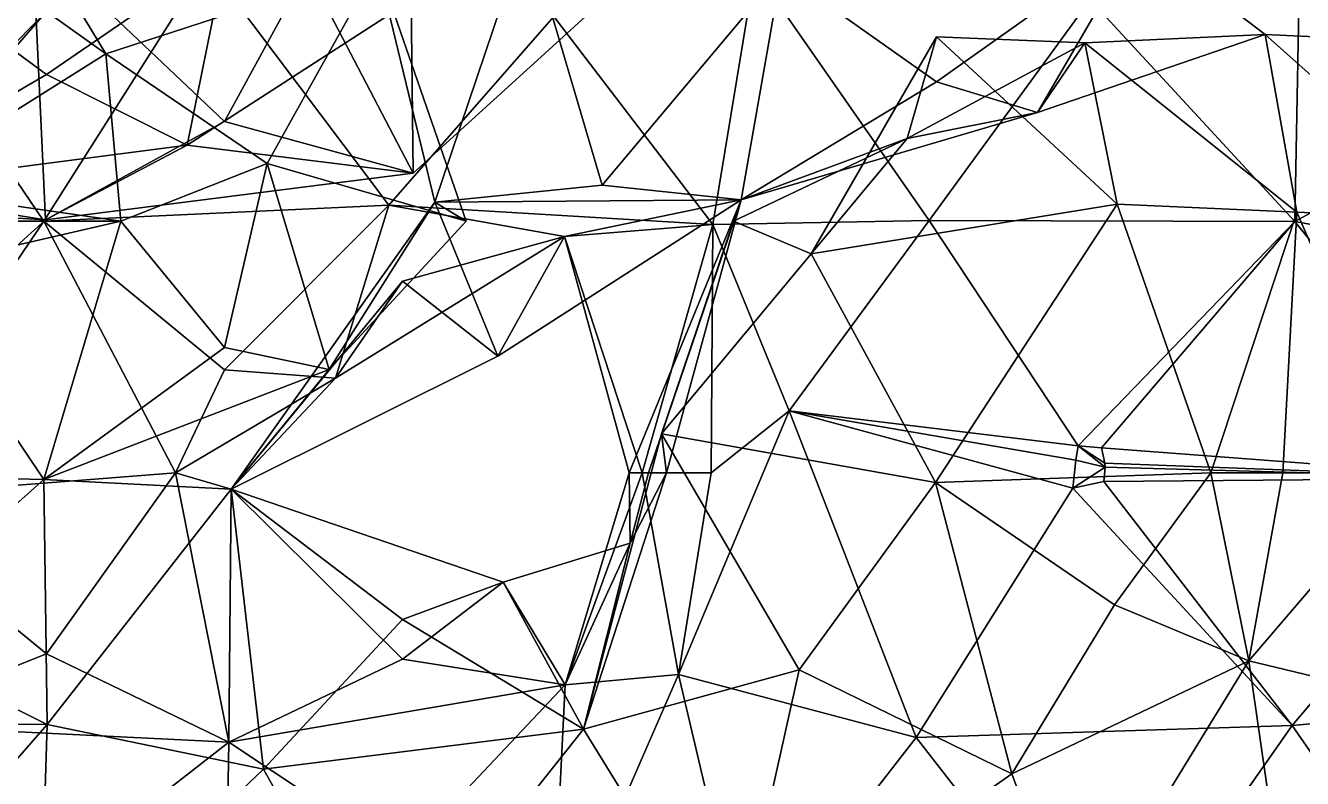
# Model space of a CAD drawing. Extents: x 290034 to 295698, y 4553723 to 4561693.
# Drawn here: x 293585.3 to 293675.7, y 4558778.4 to 4558831.7 of the extents above; entities that cross this region are included whole.
import ezdxf

# ---------------------------------------------------------------- set-up
doc = ezdxf.new("R2010")
doc.units = 0
doc.layers.add('Au_ppm_Pref_-_0_2', color=7, linetype='CONTINUOUS')

msp = doc.modelspace()

# ---------------------------------------------------------------- linework, layer by layer
at = {"layer": 'Au_ppm_Pref_-_0_2'}
for points in [[(293620.797, 4558838.492, 1906.889), (293610.229, 4558835.973, 1901.056), (293614.294, 4558819.189, 1904.56)], [(293620.797, 4558838.492, 1906.889), (293614.294, 4558819.189, 1904.56), (293626.12, 4558820.383, 1912.328)], [(293638.811, 4558835.49, 1912.969), (293620.797, 4558838.492, 1906.889), (293626.12, 4558820.383, 1912.328)], [(293571.761, 4558818.836, 1805.525), (293585.801, 4558837.783, 1807.593), (293566.574, 4558837.862, 1804.275)], [(293586.738, 4558817.932, 1811.509), (293585.801, 4558837.783, 1807.593), (293571.761, 4558818.836, 1805.525)], [(293573.731, 4558837.865, 1821.364), (293586.803, 4558828.218, 1819.91), (293572.958, 4558820.123, 1817.056)], [(293599.551, 4558836.974, 1823.049), (293586.803, 4558828.218, 1819.91), (293573.731, 4558837.865, 1821.364)], [(293586.738, 4558817.932, 1811.509), (293599.402, 4558824.909, 1807.914), (293585.801, 4558837.783, 1807.593)], [(293605.26, 4558835.649, 1808.733), (293585.801, 4558837.783, 1807.593), (293599.402, 4558824.909, 1807.914)], [(293638.811, 4558835.49, 1912.969), (293649.799, 4558827.713, 1909.169), (293664.103, 4558837.888, 1912.165)], [(293656.948, 4558825.538, 1906.523), (293664.103, 4558837.888, 1912.165), (293649.799, 4558827.713, 1909.169)], [(293656.948, 4558825.538, 1906.523), (293673.051, 4558831.05, 1907.138), (293664.103, 4558837.888, 1912.165)], [(293664.103, 4558837.888, 1912.165), (293686.236, 4558830.451, 1913.554), (293675.516, 4558836.742, 1918.448)], [(293686.236, 4558830.451, 1913.554), (293664.103, 4558837.888, 1912.165), (293673.051, 4558831.05, 1907.138)], [(293599.551, 4558836.974, 1823.049), (293596.754, 4558823.216, 1816.887), (293586.803, 4558828.218, 1819.91)], [(293599.551, 4558836.974, 1823.049), (293612.62, 4558833.473, 1817.388), (293596.754, 4558823.216, 1816.887)], [(293675.153, 4558817.821, 1924.094), (293660.676, 4558833.549, 1922.829), (293675.516, 4558836.742, 1918.448)], [(293675.153, 4558817.821, 1924.094), (293675.516, 4558836.742, 1918.448), (293690.635, 4558826.254, 1919.778)], [(293690.635, 4558826.254, 1919.778), (293675.516, 4558836.742, 1918.448), (293686.236, 4558830.451, 1913.554)], [(293598.17, 4558836.095, 1918.719), (293586.616, 4558817.852, 1918.854), (293575.442, 4558834.345, 1917.384)], [(293586.616, 4558817.852, 1918.854), (293598.17, 4558836.095, 1918.719), (293611.042, 4558818.982, 1918.323)], [(293591.009, 4558829.7, 1900.584), (293587.405, 4558835.649, 1900.868), (293586.803, 4558832.689, 1901.571)], [(293587.405, 4558835.649, 1900.868), (293591.009, 4558829.7, 1900.584), (293610.229, 4558835.973, 1901.056)], [(293591.009, 4558829.7, 1900.584), (293602.41, 4558821.928, 1897.8), (293610.229, 4558835.973, 1901.056)], [(293598.17, 4558836.095, 1918.719), (293622.71, 4558832.34, 1920.396), (293611.042, 4558818.982, 1918.323)], [(293612.745, 4558821.233, 1811.494), (293605.26, 4558835.649, 1808.733), (293599.402, 4558824.909, 1807.914)], [(293610.229, 4558835.973, 1901.056), (293602.41, 4558821.928, 1897.8), (293616.512, 4558817.831, 1900.584)], [(293627.011, 4558834.225, 1811.201), (293605.26, 4558835.649, 1808.733), (293612.745, 4558821.233, 1811.494)], [(293616.512, 4558817.831, 1900.584), (293614.294, 4558819.189, 1904.56), (293610.229, 4558835.973, 1901.056)], [(293622.71, 4558832.34, 1920.396), (293636.946, 4558835.649, 1921.742), (293633.975, 4558817.616, 1919.85)], [(293626.12, 4558820.383, 1912.328), (293635.972, 4558819.343, 1906.591), (293638.811, 4558835.49, 1912.969)], [(293649.266, 4558817.896, 1922.391), (293633.975, 4558817.616, 1919.85), (293636.946, 4558835.649, 1921.742)], [(293638.811, 4558835.49, 1912.969), (293635.972, 4558819.343, 1906.591), (293649.799, 4558827.713, 1909.169)], [(293649.266, 4558817.896, 1922.391), (293636.946, 4558835.649, 1921.742), (293660.676, 4558833.549, 1922.829)], [(293586.803, 4558832.689, 1901.571), (293575.414, 4558834.525, 1906.785), (293574.204, 4558820.018, 1901.313)], [(293578.047, 4558817.771, 1918.798), (293575.442, 4558834.345, 1917.384), (293586.616, 4558817.852, 1918.854)], [(293612.745, 4558821.233, 1811.494), (293612.62, 4558833.473, 1817.388), (293627.011, 4558834.225, 1811.201)], [(293649.266, 4558817.896, 1922.391), (293660.676, 4558833.549, 1922.829), (293675.153, 4558817.821, 1924.094)], [(293586.803, 4558832.689, 1901.571), (293574.204, 4558820.018, 1901.313), (293575.87, 4558820.186, 1900.584)], [(293591.009, 4558829.7, 1900.584), (293586.803, 4558832.689, 1901.571), (293575.87, 4558820.186, 1900.584)], [(293596.754, 4558823.216, 1816.887), (293612.62, 4558833.473, 1817.388), (293612.745, 4558821.233, 1811.494)], [(293611.042, 4558818.982, 1918.323), (293622.71, 4558832.34, 1920.396), (293633.975, 4558817.616, 1919.85)], [(293647.729, 4558823.705, 1901.566), (293640.93, 4558815.523, 1895.071), (293649.799, 4558830.883, 1896.233)], [(293662.586, 4558819.055, 1894.088), (293649.799, 4558830.883, 1896.233), (293640.93, 4558815.523, 1895.071)], [(293660.285, 4558830.462, 1901.317), (293647.729, 4558823.705, 1901.566), (293649.799, 4558830.883, 1896.233)], [(293660.285, 4558830.462, 1901.317), (293649.799, 4558830.883, 1896.233), (293662.586, 4558819.055, 1894.088)], [(293656.948, 4558825.538, 1906.523), (293660.285, 4558830.462, 1901.317), (293673.051, 4558831.05, 1907.138)], [(293660.285, 4558830.462, 1901.317), (293675.292, 4558818.474, 1900.456), (293673.051, 4558831.05, 1907.138)], [(293675.292, 4558818.474, 1900.456), (293687.785, 4558817.943, 1906.558), (293673.051, 4558831.05, 1907.138)], [(293673.051, 4558831.05, 1907.138), (293687.785, 4558817.943, 1906.558), (293686.236, 4558830.451, 1913.554)], [(293656.948, 4558825.538, 1906.523), (293647.729, 4558823.705, 1901.566), (293660.285, 4558830.462, 1901.317)], [(293660.285, 4558830.462, 1901.317), (293662.586, 4558819.055, 1894.088), (293675.292, 4558818.474, 1900.456)], [(293575.87, 4558820.186, 1900.584), (293592.052, 4558817.831, 1897.119), (293591.009, 4558829.7, 1900.584)], [(293591.009, 4558829.7, 1900.584), (293592.052, 4558817.831, 1897.119), (293602.41, 4558821.928, 1897.8)], [(293596.754, 4558823.216, 1816.887), (293572.958, 4558820.123, 1817.056), (293586.803, 4558828.218, 1819.91)], [(293635.972, 4558819.343, 1906.591), (293656.948, 4558825.538, 1906.523), (293649.799, 4558827.713, 1909.169)], [(293647.729, 4558823.705, 1901.566), (293656.948, 4558825.538, 1906.523), (293635.972, 4558819.343, 1906.591)], [(293675.153, 4558817.821, 1924.094), (293690.635, 4558826.254, 1919.778), (293697.6, 4558813.787, 1921.77)], [(293586.738, 4558817.932, 1811.509), (293612.745, 4558821.233, 1811.494), (293599.402, 4558824.909, 1807.914)], [(293635.422, 4558817.831, 1900.584), (293647.729, 4558823.705, 1901.566), (293635.972, 4558819.343, 1906.591)], [(293647.729, 4558823.705, 1901.566), (293635.422, 4558817.831, 1900.584), (293640.93, 4558815.523, 1895.071)], [(293572.958, 4558820.123, 1817.056), (293596.754, 4558823.216, 1816.887), (293586.738, 4558817.932, 1811.509)], [(293596.754, 4558823.216, 1816.887), (293612.745, 4558821.233, 1811.494), (293586.738, 4558817.932, 1811.509)], [(293592.052, 4558817.831, 1897.119), (293599.402, 4558808.905, 1897.609), (293602.41, 4558821.928, 1897.8)], [(293606.817, 4558807.344, 1900.584), (293602.41, 4558821.928, 1897.8), (293599.402, 4558808.905, 1897.609)], [(293616.512, 4558817.831, 1900.584), (293602.41, 4558821.928, 1897.8), (293606.817, 4558807.344, 1900.584)], [(293572.958, 4558820.123, 1817.056), (293586.738, 4558817.932, 1811.509), (293569.505, 4558802.309, 1810.769)], [(293575.87, 4558820.186, 1900.584), (293575.421, 4558817.831, 1900.01), (293592.052, 4558817.831, 1897.119)], [(293635.972, 4558819.343, 1906.591), (293626.12, 4558820.383, 1912.328), (293614.294, 4558819.189, 1904.56)], [(293614.294, 4558819.189, 1904.56), (293606.817, 4558807.344, 1900.584), (293599.862, 4558798.867, 1906.457)], [(293618.755, 4558808.279, 1906.523), (293614.294, 4558819.189, 1904.56), (293599.862, 4558798.867, 1906.457)], [(293606.817, 4558807.344, 1900.584), (293614.294, 4558819.189, 1904.56), (293616.512, 4558817.831, 1900.584)], [(293614.294, 4558819.189, 1904.56), (293618.755, 4558808.279, 1906.523), (293635.972, 4558819.343, 1906.591)], [(293618.755, 4558808.279, 1906.523), (293623.476, 4558816.747, 1912.793), (293635.972, 4558819.343, 1906.591)], [(293623.476, 4558816.747, 1912.793), (293628.049, 4558800.013, 1908.149), (293635.972, 4558819.343, 1906.591)], [(293635.972, 4558819.343, 1906.591), (293628.049, 4558800.013, 1908.149), (293629.421, 4558800.013, 1906.523)], [(293635.972, 4558819.343, 1906.591), (293629.421, 4558800.013, 1906.523), (293630.696, 4558800.013, 1903.65)], [(293635.422, 4558817.831, 1900.584), (293635.972, 4558819.343, 1906.591), (293630.334, 4558802.771, 1899.73)], [(293630.334, 4558802.771, 1899.73), (293635.972, 4558819.343, 1906.591), (293630.696, 4558800.013, 1903.65)], [(293649.716, 4558799.325, 1893.706), (293662.586, 4558819.055, 1894.088), (293640.93, 4558815.523, 1895.071)], [(293669.212, 4558800.013, 1897.372), (293662.586, 4558819.055, 1894.088), (293649.716, 4558799.325, 1893.706)], [(293669.212, 4558800.013, 1897.372), (293675.292, 4558818.474, 1900.456), (293662.586, 4558819.055, 1894.088)], [(293586.738, 4558817.932, 1811.509), (293571.761, 4558818.836, 1805.525), (293569.505, 4558802.309, 1810.769)], [(293611.042, 4558818.982, 1918.323), (293599.402, 4558807.325, 1915.964), (293586.616, 4558817.852, 1918.854)], [(293611.042, 4558818.982, 1918.323), (293607.259, 4558806.72, 1912.463), (293599.402, 4558807.325, 1915.964)], [(293611.042, 4558818.982, 1918.323), (293623.476, 4558816.747, 1912.793), (293607.259, 4558806.72, 1912.463)], [(293633.975, 4558817.616, 1919.85), (293623.476, 4558816.747, 1912.793), (293611.042, 4558818.982, 1918.323)], [(293669.212, 4558800.013, 1897.372), (293674.314, 4558800.013, 1900.584), (293675.292, 4558818.474, 1900.456)], [(293674.314, 4558800.013, 1900.584), (293683.285, 4558800.013, 1902.617), (293675.292, 4558818.474, 1900.456)], [(293675.292, 4558818.474, 1900.456), (293683.285, 4558800.013, 1902.617), (293687.785, 4558817.943, 1906.558)], [(293586.616, 4558817.852, 1918.854), (293573.342, 4558798.257, 1918.75), (293578.047, 4558817.771, 1918.798)], [(293586.616, 4558817.852, 1918.854), (293595.933, 4558800.013, 1913.827), (293573.342, 4558798.257, 1918.75)], [(293576.703, 4558814.296, 1900.584), (293592.052, 4558817.831, 1897.119), (293575.421, 4558817.831, 1900.01)], [(293576.703, 4558814.296, 1900.584), (293586.621, 4558799.548, 1901.849), (293592.052, 4558817.831, 1897.119)], [(293599.402, 4558807.325, 1915.964), (293595.933, 4558800.013, 1913.827), (293586.616, 4558817.852, 1918.854)], [(293592.052, 4558817.831, 1897.119), (293586.621, 4558799.548, 1901.849), (293599.402, 4558808.905, 1897.609)], [(293623.476, 4558816.747, 1912.793), (293633.975, 4558817.616, 1919.85), (293628.967, 4558800.013, 1913.869)], [(293633.975, 4558817.616, 1919.85), (293633.834, 4558800.013, 1918.402), (293628.967, 4558800.013, 1913.869)], [(293640.93, 4558815.523, 1895.071), (293635.422, 4558817.831, 1900.584), (293630.334, 4558802.771, 1899.73)], [(293633.834, 4558800.013, 1918.402), (293633.975, 4558817.616, 1919.85), (293639.372, 4558804.42, 1921.848)], [(293649.266, 4558817.896, 1922.391), (293639.372, 4558804.42, 1921.848), (293633.975, 4558817.616, 1919.85)], [(293659.818, 4558801.937, 1925.083), (293639.372, 4558804.42, 1921.848), (293649.266, 4558817.896, 1922.391)], [(293659.818, 4558801.937, 1925.083), (293649.266, 4558817.896, 1922.391), (293659.818, 4558801.937, 1925.083)], [(293659.818, 4558801.937, 1925.083), (293649.266, 4558817.896, 1922.391), (293675.153, 4558817.821, 1924.094)], [(293661.478, 4558801.784, 1925.21), (293659.818, 4558801.937, 1925.083), (293675.153, 4558817.821, 1924.094)], [(293661.478, 4558801.784, 1925.21), (293675.153, 4558817.821, 1924.094), (293689.795, 4558799.649, 1924.906)], [(293675.153, 4558817.821, 1924.094), (293697.6, 4558813.787, 1921.77), (293689.795, 4558799.649, 1924.906)], [(293612.001, 4558813.604, 1907.932), (293607.259, 4558806.72, 1912.463), (293623.476, 4558816.747, 1912.793)], [(293618.755, 4558808.279, 1906.523), (293612.001, 4558813.604, 1907.932), (293623.476, 4558816.747, 1912.793)], [(293628.049, 4558800.013, 1908.149), (293623.476, 4558816.747, 1912.793), (293628.967, 4558800.013, 1913.869)], [(293630.334, 4558802.771, 1899.73), (293649.716, 4558799.325, 1893.706), (293640.93, 4558815.523, 1895.071)], [(293576.703, 4558814.296, 1900.584), (293566.788, 4558800.013, 1903.028), (293586.621, 4558799.548, 1901.849)], [(293612.001, 4558813.604, 1907.932), (293599.862, 4558798.867, 1906.457), (293607.259, 4558806.72, 1912.463)], [(293612.001, 4558813.604, 1907.932), (293618.755, 4558808.279, 1906.523), (293599.862, 4558798.867, 1906.457)], [(293586.621, 4558799.548, 1901.849), (293606.817, 4558807.344, 1900.584), (293599.402, 4558808.905, 1897.609)], [(293606.817, 4558807.344, 1900.584), (293586.621, 4558799.548, 1901.849), (293599.862, 4558798.867, 1906.457)], [(293599.402, 4558807.325, 1915.964), (293607.259, 4558806.72, 1912.463), (293595.933, 4558800.013, 1913.827)], [(293607.259, 4558806.72, 1912.463), (293599.862, 4558798.867, 1906.457), (293595.933, 4558800.013, 1913.827)], [(293648.349, 4558781.288, 1924.72), (293631.533, 4558785.739, 1919.636), (293639.372, 4558804.42, 1921.848)], [(293639.372, 4558804.42, 1921.848), (293631.533, 4558785.739, 1919.636), (293633.834, 4558800.013, 1918.402)], [(293639.372, 4558804.42, 1921.848), (293659.663, 4558800.917, 1925.13), (293659.447, 4558798.923, 1925.229)], [(293639.372, 4558804.42, 1921.848), (293659.447, 4558798.923, 1925.229), (293648.349, 4558781.288, 1924.72)], [(293659.663, 4558800.917, 1925.13), (293639.372, 4558804.42, 1921.848), (293659.818, 4558801.937, 1925.083)], [(293630.334, 4558802.771, 1899.73), (293630.696, 4558800.013, 1903.65), (293624.818, 4558781.879, 1900.557)], [(293640.071, 4558786.077, 1897.292), (293630.334, 4558802.771, 1899.73), (293624.818, 4558781.879, 1900.557)], [(293640.071, 4558786.077, 1897.292), (293649.716, 4558799.325, 1893.706), (293630.334, 4558802.771, 1899.73)], [(293659.818, 4558801.937, 1925.083), (293661.735, 4558800.416, 1925.282), (293659.663, 4558800.917, 1925.13)], [(293659.818, 4558801.937, 1925.083), (293661.478, 4558801.784, 1925.21), (293659.818, 4558801.937, 1925.083)], [(293659.818, 4558801.937, 1925.083), (293661.478, 4558801.784, 1925.21), (293661.699, 4558800.713, 1925.268)], [(293659.818, 4558801.937, 1925.083), (293661.699, 4558800.713, 1925.268), (293661.735, 4558800.416, 1925.282)], [(293661.699, 4558800.713, 1925.268), (293661.478, 4558801.784, 1925.21), (293689.795, 4558799.649, 1924.906)], [(293661.735, 4558800.416, 1925.282), (293659.447, 4558798.923, 1925.229), (293659.663, 4558800.917, 1925.13)], [(293661.735, 4558800.416, 1925.282), (293661.64, 4558799.405, 1925.333), (293659.447, 4558798.923, 1925.229)], [(293661.735, 4558800.416, 1925.282), (293689.795, 4558799.649, 1924.906), (293661.64, 4558799.405, 1925.333)], [(293661.699, 4558800.713, 1925.268), (293689.795, 4558799.649, 1924.906), (293661.735, 4558800.416, 1925.282)], [(293566.788, 4558800.013, 1903.028), (293574.204, 4558788.483, 1902.68), (293586.621, 4558799.548, 1901.849)], [(293586.803, 4558787.208, 1916.731), (293573.342, 4558798.257, 1918.75), (293595.933, 4558800.013, 1913.827)], [(293586.621, 4558799.548, 1901.849), (293574.204, 4558788.483, 1902.68), (293586.858, 4558782.195, 1903.63)], [(293586.621, 4558799.548, 1901.849), (293586.858, 4558782.195, 1903.63), (293599.862, 4558798.867, 1906.457)], [(293599.697, 4558780.955, 1911.908), (293586.803, 4558787.208, 1916.731), (293595.933, 4558800.013, 1913.827)], [(293599.697, 4558780.955, 1911.908), (293595.933, 4558800.013, 1913.827), (293599.862, 4558798.867, 1906.457)], [(293628.113, 4558795.046, 1906.523), (293628.049, 4558800.013, 1908.149), (293623.503, 4558785.009, 1912.501)], [(293631.533, 4558785.739, 1919.636), (293623.503, 4558785.009, 1912.501), (293628.967, 4558800.013, 1913.869)], [(293628.049, 4558800.013, 1908.149), (293628.967, 4558800.013, 1913.869), (293623.503, 4558785.009, 1912.501)], [(293628.113, 4558795.046, 1906.523), (293624.818, 4558781.879, 1900.557), (293630.696, 4558800.013, 1903.65)], [(293628.113, 4558795.046, 1906.523), (293629.421, 4558800.013, 1906.523), (293628.049, 4558800.013, 1908.149)], [(293628.113, 4558795.046, 1906.523), (293630.696, 4558800.013, 1903.65), (293629.421, 4558800.013, 1906.523)], [(293633.834, 4558800.013, 1918.402), (293631.533, 4558785.739, 1919.636), (293628.967, 4558800.013, 1913.869)], [(293640.071, 4558786.077, 1897.292), (293655.132, 4558778.704, 1899.463), (293649.716, 4558799.325, 1893.706)], [(293662.398, 4558790.678, 1897.472), (293669.212, 4558800.013, 1897.372), (293649.716, 4558799.325, 1893.706)], [(293662.398, 4558790.678, 1897.472), (293649.716, 4558799.325, 1893.706), (293655.132, 4558778.704, 1899.463)], [(293674.957, 4558782.116, 1925.983), (293659.447, 4558798.923, 1925.229), (293661.64, 4558799.405, 1925.333)], [(293674.957, 4558782.116, 1925.983), (293661.64, 4558799.405, 1925.333), (293689.795, 4558799.649, 1924.906)], [(293671.905, 4558786.695, 1901.692), (293669.212, 4558800.013, 1897.372), (293662.398, 4558790.678, 1897.472)], [(293671.905, 4558786.695, 1901.692), (293674.314, 4558800.013, 1900.584), (293669.212, 4558800.013, 1897.372)], [(293671.905, 4558786.695, 1901.692), (293689.236, 4558782.521, 1905.788), (293683.285, 4558800.013, 1902.617)], [(293671.905, 4558786.695, 1901.692), (293683.285, 4558800.013, 1902.617), (293674.314, 4558800.013, 1900.584)], [(293696.186, 4558784.067, 1923.493), (293674.957, 4558782.116, 1925.983), (293689.795, 4558799.649, 1924.906)], [(293573.342, 4558798.257, 1918.75), (293586.803, 4558787.208, 1916.731), (293574.262, 4558782.195, 1915.354)], [(293599.862, 4558798.867, 1906.457), (293586.858, 4558782.195, 1903.63), (293602.164, 4558779.024, 1902.943)], [(293599.697, 4558780.955, 1911.908), (293599.862, 4558798.867, 1906.457), (293612.001, 4558786.827, 1908.067)], [(293612.001, 4558789.635, 1904.043), (293599.862, 4558798.867, 1906.457), (293602.164, 4558779.024, 1902.943)], [(293612.001, 4558789.635, 1904.043), (293619.135, 4558792.283, 1906.523), (293599.862, 4558798.867, 1906.457)], [(293612.001, 4558786.827, 1908.067), (293599.862, 4558798.867, 1906.457), (293619.135, 4558792.283, 1906.523)], [(293659.447, 4558798.923, 1925.229), (293674.957, 4558782.116, 1925.983), (293648.349, 4558781.288, 1924.72)], [(293628.113, 4558795.046, 1906.523), (293623.503, 4558785.009, 1912.501), (293619.135, 4558792.283, 1906.523)], [(293628.113, 4558795.046, 1906.523), (293619.135, 4558792.283, 1906.523), (293624.818, 4558781.879, 1900.557)], [(293612.001, 4558789.635, 1904.043), (293624.818, 4558781.879, 1900.557), (293619.135, 4558792.283, 1906.523)], [(293612.001, 4558786.827, 1908.067), (293619.135, 4558792.283, 1906.523), (293623.503, 4558785.009, 1912.501)], [(293671.905, 4558786.695, 1901.692), (293662.398, 4558790.678, 1897.472), (293655.132, 4558778.704, 1899.463)], [(293612.001, 4558789.635, 1904.043), (293602.164, 4558779.024, 1902.943), (293624.818, 4558781.879, 1900.557)], [(293560.492, 4558782.289, 1906.484), (293586.858, 4558782.195, 1903.63), (293574.204, 4558788.483, 1902.68)], [(293599.697, 4558780.955, 1911.908), (293574.262, 4558782.195, 1915.354), (293586.803, 4558787.208, 1916.731)], [(293599.697, 4558780.955, 1911.908), (293612.001, 4558786.827, 1908.067), (293623.503, 4558785.009, 1912.501)], [(293671.905, 4558786.695, 1901.692), (293655.132, 4558778.704, 1899.463), (293659.604, 4558766.632, 1902.653)], [(293671.905, 4558786.695, 1901.692), (293659.604, 4558766.632, 1902.653), (293675.301, 4558763.185, 1906.174)], [(293675.301, 4558763.185, 1906.174), (293689.236, 4558782.521, 1905.788), (293671.905, 4558786.695, 1901.692)], [(293622.529, 4558765.046, 1919.87), (293631.533, 4558785.739, 1919.636), (293636.242, 4558765.692, 1922.784)], [(293631.533, 4558785.739, 1919.636), (293622.529, 4558765.046, 1919.87), (293623.503, 4558785.009, 1912.501)], [(293635.341, 4558764.786, 1900.744), (293640.071, 4558786.077, 1897.292), (293624.818, 4558781.879, 1900.557)], [(293636.242, 4558765.692, 1922.784), (293631.533, 4558785.739, 1919.636), (293648.349, 4558781.288, 1924.72)], [(293635.341, 4558764.786, 1900.744), (293655.132, 4558778.704, 1899.463), (293640.071, 4558786.077, 1897.292)], [(293599.697, 4558780.955, 1911.908), (293623.503, 4558785.009, 1912.501), (293612.001, 4558772.77, 1915.26)], [(293622.529, 4558765.046, 1919.87), (293612.001, 4558772.77, 1915.26), (293623.503, 4558785.009, 1912.501)], [(293696.186, 4558784.067, 1923.493), (293685.093, 4558767.514, 1923.764), (293674.957, 4558782.116, 1925.983)], [(293560.492, 4558782.289, 1906.484), (293570.834, 4558763.867, 1904.799), (293586.858, 4558782.195, 1903.63)], [(293586.295, 4558763.9, 1901.898), (293586.858, 4558782.195, 1903.63), (293570.834, 4558763.867, 1904.799)], [(293599.697, 4558780.955, 1911.908), (293583.668, 4558768.429, 1915.291), (293574.262, 4558782.195, 1915.354)], [(293602.164, 4558779.024, 1902.943), (293586.858, 4558782.195, 1903.63), (293586.295, 4558763.9, 1901.898)], [(293662.047, 4558763.662, 1924.604), (293648.349, 4558781.288, 1924.72), (293674.957, 4558782.116, 1925.983)], [(293685.093, 4558767.514, 1923.764), (293662.047, 4558763.662, 1924.604), (293674.957, 4558782.116, 1925.983)], [(293675.301, 4558763.185, 1906.174), (293697.608, 4558768.161, 1909.005), (293689.236, 4558782.521, 1905.788)], [(293624.818, 4558781.879, 1900.557), (293602.164, 4558779.024, 1902.943), (293610.593, 4558763.95, 1900.388)], [(293635.341, 4558764.786, 1900.744), (293624.818, 4558781.879, 1900.557), (293610.593, 4558763.95, 1900.388)], [(293662.047, 4558763.662, 1924.604), (293636.242, 4558765.692, 1922.784), (293648.349, 4558781.288, 1924.72)], [(293599.697, 4558780.955, 1911.908), (293599.417, 4558764.362, 1918.393), (293583.668, 4558768.429, 1915.291)], [(293599.697, 4558780.955, 1911.908), (293612.001, 4558772.77, 1915.26), (293599.417, 4558764.362, 1918.393)], [(293586.295, 4558763.9, 1901.898), (293610.593, 4558763.95, 1900.388), (293602.164, 4558779.024, 1902.943)], [(293659.604, 4558766.632, 1902.653), (293655.132, 4558778.704, 1899.463), (293635.341, 4558764.786, 1900.744)]]:
    msp.add_3dface(points, dxfattribs=at)

doc.saveas('drawing.dxf')
